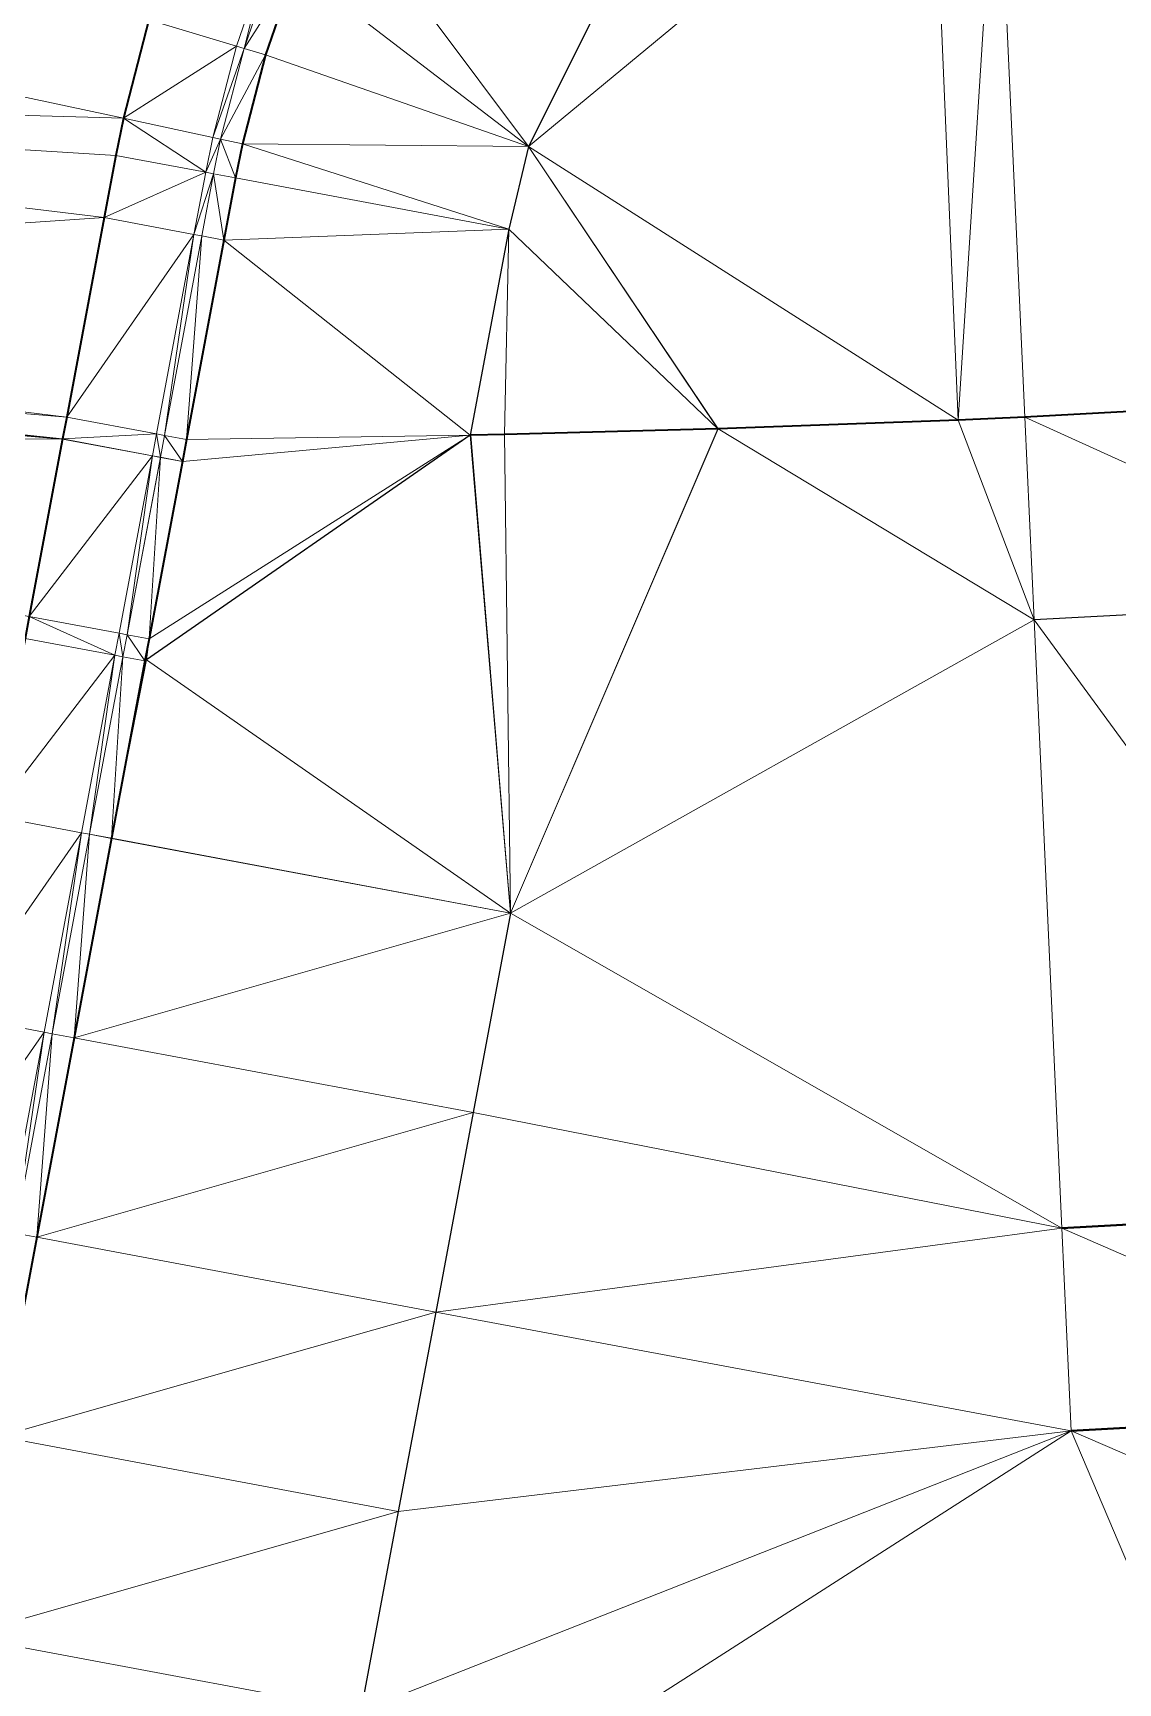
# Model space of a CAD drawing. Header units: metres. Extents: x 246428 to 246884, y 7418966 to 7419490.
# Drawn here: x 246774.78 to 246780.13, y 7419436.09 to 7419444.22 of the extents above; entities that cross this region are included whole.
import ezdxf

# ---------------------------------------------------------------- set-up
doc = ezdxf.new("R2010")
doc.units = ezdxf.units.M
doc.linetypes.add('blank name', pattern=[0])
doc.linetypes.add('HIDDEN', pattern=[9.525, 6.35, -3.175])
doc.layers.add('_12D_UNMAPPED', color=7, linetype='Continuous')
for name, color, linetype, lineweight in [('BATTER', 250, 'HIDDEN', 25), ('DRAINAGE_SWALE', 7, 'CHANNEL_DASHDOT_X4', 40), ('GRADELINES', 250, 'HIDDEN', 25), ('MISC_PATHS', 7, 'Continuous', 35)]:
    doc.layers.add(name, color=color, linetype=linetype, lineweight=lineweight)
for name, color, linetype, lineweight, true_color in [('KERB_BACK', 7, 'Continuous', 35, 0x5fd2ff), ('KERB_LINE', 7, 'Continuous', 18, 0xb9b9b9), ('KERB_LIP', 7, 'Continuous', 35, 0x5fd2ff), ('KERB_TOP', 7, 'Continuous', 18, 0xb9b9b9)]:
    doc.layers.add(name, color=color, linetype=linetype, lineweight=lineweight, true_color=true_color)
doc.styles.get("Standard").update_dxf_attribs({"font": 'romans.shx', "width": 0.65})
doc.linetypes.add('CHANNEL_DASHDOT_X4', pattern='A,6,-1,1,-1,0.004,[">",Standard,S=4,R=0,X=0,Y=-1.7144],0.004,1,-1,6,-1,1,-1', length=20.008)

msp = doc.modelspace()

# ---------------------------------------------------------------- linework, layer by layer
at = {"layer": '_12D_UNMAPPED', "color": 3, "linetype": 'blank name', "lineweight": 0}
for points in [[(246779.5337, 7419445.326, 35.8316), (246781.3834, 7419445.427, 35.8487), (246781.5744, 7419442.4331, 35.7887)], [(246779.2144, 7419445.312, 35.8287), (246779.341, 7419442.3147, 35.7687), (246777.2239, 7419443.6639, 35.7786)], [(246777.967, 7419445.145, 35.8146), (246779.2144, 7419445.312, 35.8287), (246777.2239, 7419443.6639, 35.7786)], [(246779.2144, 7419445.312, 35.8287), (246779.5336, 7419445.326, 35.8316), (246779.341, 7419442.3147, 35.7687)], [(246779.5336, 7419445.326, 35.8316), (246779.6697, 7419442.3291, 35.7716), (246779.341, 7419442.3147, 35.7687)], [(246779.5336, 7419445.326, 35.8316), (246779.5337, 7419445.326, 35.8316), (246779.6698, 7419442.3291, 35.7716)], [(246779.5336, 7419445.326, 35.8316), (246779.6698, 7419442.3291, 35.7716), (246779.6697, 7419442.3291, 35.7716)], [(246779.5337, 7419445.326, 35.8316), (246781.5744, 7419442.4331, 35.7887), (246779.6698, 7419442.3291, 35.7716)], [(246776.2559, 7419444.9599, 35.7779), (246777.967, 7419445.145, 35.8146), (246777.2239, 7419443.6639, 35.7786)], [(246769.8295, 7419443.9545, 35.7348), (246769.8295, 7419444.9545, 35.6947), (246775.2287, 7419443.8039, 35.821)], [(246769.8295, 7419444.9545, 35.6947), (246775.354, 7419444.2878, 35.802), (246775.2287, 7419443.8039, 35.821)], [(246776.0759, 7419444.5438, 35.7969), (246776.2559, 7419444.9599, 35.7779), (246777.2239, 7419443.6639, 35.7786)], [(246775.354, 7419444.2878, 35.802), (246775.936, 7419444.598, 35.7969), (246775.7849, 7419444.1582, 35.816)], [(246775.7849, 7419444.1582, 35.816), (246775.936, 7419444.598, 35.7969), (246775.8233, 7419444.1467, 35.816)], [(246775.936, 7419444.598, 35.7969), (246775.9733, 7419444.5835, 35.7969), (246775.8233, 7419444.1467, 35.816)], [(246775.8233, 7419444.1467, 35.816), (246775.9733, 7419444.5835, 35.7969), (246776.0759, 7419444.5438, 35.7969)], [(246775.8233, 7419444.1467, 35.816), (246776.0759, 7419444.5438, 35.7969), (246775.9286, 7419444.115, 35.816)], [(246775.9286, 7419444.115, 35.816), (246776.0759, 7419444.5438, 35.7969), (246777.2239, 7419443.6639, 35.7786)], [(246775.2287, 7419443.8039, 35.821), (246775.354, 7419444.2878, 35.802), (246775.7849, 7419444.1582, 35.816)], [(246775.2287, 7419443.8039, 35.821), (246775.7849, 7419444.1582, 35.816), (246775.6684, 7419443.708, 35.835)], [(246775.6684, 7419443.708, 35.835), (246775.7849, 7419444.1582, 35.816), (246775.8233, 7419444.1467, 35.816)], [(246775.6684, 7419443.708, 35.835), (246775.8233, 7419444.1467, 35.816), (246775.7075, 7419443.6995, 35.835)], [(246775.7075, 7419443.6995, 35.835), (246775.8233, 7419444.1467, 35.816), (246775.9286, 7419444.115, 35.816)], [(246775.7075, 7419443.6995, 35.835), (246775.9286, 7419444.115, 35.816), (246775.815, 7419443.6761, 35.835)], [(246775.815, 7419443.6761, 35.835), (246775.9286, 7419444.115, 35.816), (246777.2239, 7419443.6639, 35.7786)], [(246769.8295, 7419442.9545, 35.7749), (246769.8295, 7419443.9545, 35.7348), (246775.1338, 7419443.313, 35.84)], [(246769.8295, 7419443.9545, 35.7348), (246775.2287, 7419443.8039, 35.821), (246775.1914, 7419443.6199, 35.8281)], [(246769.8295, 7419443.9545, 35.7348), (246775.1914, 7419443.6199, 35.8281), (246775.1338, 7419443.313, 35.84)], [(246775.1914, 7419443.6199, 35.8281), (246775.2287, 7419443.8039, 35.821), (246775.6337, 7419443.5369, 35.8421)], [(246775.2287, 7419443.8039, 35.821), (246775.6684, 7419443.708, 35.835), (246775.6337, 7419443.5369, 35.8421)], [(246775.6337, 7419443.5369, 35.8421), (246775.6684, 7419443.708, 35.835), (246775.7075, 7419443.6995, 35.835)], [(246775.6337, 7419443.5369, 35.8421), (246775.7075, 7419443.6995, 35.835), (246775.673, 7419443.5295, 35.8421)], [(246775.673, 7419443.5295, 35.8421), (246775.7075, 7419443.6995, 35.835), (246775.7811, 7419443.5093, 35.8421)], [(246775.7075, 7419443.6995, 35.835), (246775.815, 7419443.6761, 35.835), (246775.7811, 7419443.5093, 35.8421)], [(246775.7811, 7419443.5093, 35.8421), (246775.815, 7419443.6761, 35.835), (246777.1275, 7419443.2562, 35.7695)], [(246775.815, 7419443.6761, 35.835), (246777.2239, 7419443.6639, 35.7786), (246777.1275, 7419443.2562, 35.7695)], [(246777.2239, 7419443.6639, 35.7786), (246778.1576, 7419442.2714, 35.7581), (246777.1275, 7419443.2562, 35.7695)], [(246779.341, 7419442.3147, 35.7687), (246778.1577, 7419442.2714, 35.7581), (246777.2239, 7419443.6639, 35.7786)], [(246778.1577, 7419442.2714, 35.7581), (246778.1576, 7419442.2714, 35.7581), (246777.2239, 7419443.6639, 35.7786)], [(246775.1338, 7419443.313, 35.84), (246775.1914, 7419443.6199, 35.8281), (246775.6337, 7419443.5369, 35.8421)], [(246775.1338, 7419443.313, 35.84), (246775.6337, 7419443.5369, 35.8421), (246775.5761, 7419443.23, 35.854)], [(246775.5761, 7419443.23, 35.854), (246775.6337, 7419443.5369, 35.8421), (246775.673, 7419443.5295, 35.8421)], [(246775.5761, 7419443.23, 35.854), (246775.673, 7419443.5295, 35.8421), (246775.6154, 7419443.2226, 35.854)], [(246775.6154, 7419443.2226, 35.854), (246775.673, 7419443.5295, 35.8421), (246775.7235, 7419443.2023, 35.854)], [(246775.673, 7419443.5295, 35.8421), (246775.7811, 7419443.5093, 35.8421), (246775.7235, 7419443.2023, 35.854)], [(246775.7235, 7419443.2023, 35.854), (246775.7811, 7419443.5093, 35.8421), (246777.1275, 7419443.2562, 35.7695)], [(246769.8295, 7419442.9545, 35.7749), (246775.1338, 7419443.313, 35.84), (246774.9494, 7419442.3301, 35.8781)], [(246774.9494, 7419442.3301, 35.8781), (246775.1338, 7419443.313, 35.84), (246775.5761, 7419443.23, 35.854)], [(246774.9494, 7419442.3301, 35.8781), (246775.5761, 7419443.23, 35.854), (246775.3917, 7419442.2471, 35.8921)], [(246775.3917, 7419442.2471, 35.8921), (246775.5761, 7419443.23, 35.854), (246775.431, 7419442.2397, 35.8921)], [(246775.5761, 7419443.23, 35.854), (246775.6154, 7419443.2226, 35.854), (246775.431, 7419442.2397, 35.8921)], [(246775.431, 7419442.2397, 35.8921), (246775.6154, 7419443.2226, 35.854), (246775.5391, 7419442.2195, 35.8921)], [(246775.6154, 7419443.2226, 35.854), (246775.7235, 7419443.2023, 35.854), (246775.5391, 7419442.2195, 35.8921)], [(246775.7235, 7419443.2023, 35.854), (246777.1275, 7419443.2562, 35.7695), (246776.9371, 7419442.2417, 35.7472)], [(246777.1275, 7419443.2562, 35.7695), (246777.1056, 7419442.2443, 35.7487), (246776.9371, 7419442.2417, 35.7472)], [(246777.1057, 7419442.2443, 35.7487), (246777.1056, 7419442.2443, 35.7487), (246777.1275, 7419443.2562, 35.7695)], [(246778.1576, 7419442.2714, 35.7581), (246777.1057, 7419442.2443, 35.7487), (246777.1275, 7419443.2562, 35.7695)], [(246775.5391, 7419442.2195, 35.8921), (246775.7235, 7419443.2023, 35.854), (246776.9371, 7419442.2417, 35.7472)], [(246769.8295, 7419442.7545, 35.7829), (246769.8295, 7419442.9545, 35.7749), (246774.9494, 7419442.3301, 35.8781)], [(246769.8295, 7419442.7545, 35.7829), (246774.9494, 7419442.3301, 35.8781), (246774.9291, 7419442.2221, 35.8823)], [(246769.8295, 7419442.6545, 35.7868), (246769.8295, 7419442.7545, 35.7829), (246774.9291, 7419442.2221, 35.8823)], [(246769.8295, 7419442.6545, 35.7868), (246774.9291, 7419442.2221, 35.8823), (246774.9291, 7419442.222, 35.8823)], [(246769.8295, 7419442.2221, 35.8026), (246769.8295, 7419442.6545, 35.7868), (246774.9291, 7419442.222, 35.8823)], [(246779.6698, 7419442.3291, 35.7716), (246781.5744, 7419442.4331, 35.7887), (246781.6381, 7419441.4351, 35.7787)], [(246774.9291, 7419442.2221, 35.8823), (246774.9494, 7419442.3301, 35.8781), (246775.3917, 7419442.2471, 35.8921)], [(246779.341, 7419442.3147, 35.7687), (246779.6697, 7419442.3291, 35.7716), (246779.7152, 7419441.3301, 35.7616)], [(246779.6697, 7419442.3291, 35.7716), (246779.6698, 7419442.3291, 35.7716), (246779.7152, 7419441.3301, 35.7616)], [(246779.6698, 7419442.3291, 35.7716), (246781.6381, 7419441.4351, 35.7787), (246779.7152, 7419441.3301, 35.7616)], [(246774.9291, 7419442.2221, 35.8823), (246775.3917, 7419442.2471, 35.8921), (246775.3714, 7419442.1391, 35.8963)], [(246775.3547, 7419441.2366, 36.0637), (246776.937, 7419442.241, 35.7473), (246775.3427, 7419441.1343, 36.0507)], [(246776.937, 7419442.241, 35.7473), (246777.1359, 7419439.8849, 36.0982), (246775.3427, 7419441.1343, 36.0507)], [(246775.3547, 7419441.2366, 36.0637), (246775.5188, 7419442.1113, 35.8963), (246776.937, 7419442.241, 35.7473)], [(246775.3714, 7419442.1391, 35.8963), (246775.3917, 7419442.2471, 35.8921), (246775.4107, 7419442.1317, 35.8963)], [(246775.3917, 7419442.2471, 35.8921), (246775.431, 7419442.2397, 35.8921), (246775.4107, 7419442.1317, 35.8963)], [(246775.4107, 7419442.1317, 35.8963), (246775.431, 7419442.2397, 35.8921), (246775.5188, 7419442.1114, 35.8963)], [(246775.431, 7419442.2397, 35.8921), (246775.5391, 7419442.2195, 35.8921), (246775.5188, 7419442.1114, 35.8963)], [(246775.5188, 7419442.1113, 35.8963), (246775.5188, 7419442.1114, 35.8963), (246776.937, 7419442.241, 35.7473)], [(246775.5188, 7419442.1114, 35.8963), (246775.5391, 7419442.2195, 35.8921), (246776.937, 7419442.241, 35.7473)], [(246775.5391, 7419442.2195, 35.8921), (246776.9371, 7419442.2417, 35.7472), (246776.937, 7419442.241, 35.7473)], [(246776.9371, 7419442.2417, 35.7472), (246776.9406, 7419442.241, 35.7472), (246776.937, 7419442.241, 35.7473)], [(246776.9406, 7419442.241, 35.7472), (246777.1359, 7419439.8849, 36.0982), (246776.937, 7419442.241, 35.7473)], [(246777.1056, 7419442.2443, 35.7487), (246776.9406, 7419442.241, 35.7472), (246776.9371, 7419442.2417, 35.7472)], [(246777.1056, 7419442.2443, 35.7487), (246777.1359, 7419439.8849, 36.0982), (246776.9406, 7419442.241, 35.7472)], [(246777.1057, 7419442.2443, 35.7487), (246777.1359, 7419439.8849, 36.0982), (246777.1056, 7419442.2443, 35.7487)], [(246778.1576, 7419442.2714, 35.7581), (246777.1359, 7419439.8849, 36.0982), (246777.1057, 7419442.2443, 35.7487)], [(246778.1577, 7419442.2714, 35.7581), (246777.1359, 7419439.8849, 36.0982), (246778.1576, 7419442.2714, 35.7581)], [(246777.1359, 7419439.8849, 36.0982), (246778.1577, 7419442.2714, 35.7581), (246779.7152, 7419441.3301, 35.7616)], [(246778.1577, 7419442.2714, 35.7581), (246779.341, 7419442.3147, 35.7687), (246779.7152, 7419441.3301, 35.7616)], [(246769.8295, 7419442.2221, 35.8026), (246774.9291, 7419442.222, 35.8823), (246774.7649, 7419441.3473, 35.9162)], [(246774.7649, 7419441.3473, 35.9162), (246774.9291, 7419442.222, 35.8823), (246775.3714, 7419442.139, 35.8963)], [(246774.9291, 7419442.2221, 35.8823), (246775.3714, 7419442.1391, 35.8963), (246775.3714, 7419442.139, 35.8963)], [(246774.9291, 7419442.222, 35.8823), (246774.9291, 7419442.2221, 35.8823), (246775.3714, 7419442.139, 35.8963)], [(246774.7649, 7419441.3473, 35.9162), (246775.3714, 7419442.139, 35.8963), (246775.2072, 7419441.2643, 35.9302)], [(246775.2072, 7419441.2643, 35.9302), (246775.3714, 7419442.139, 35.8963), (246775.2465, 7419441.2569, 36.0637)], [(246775.3714, 7419442.139, 35.8963), (246775.4107, 7419442.1316, 35.8963), (246775.2465, 7419441.2569, 36.0637)], [(246775.2465, 7419441.2569, 36.0637), (246775.4107, 7419442.1316, 35.8963), (246775.3547, 7419441.2366, 36.0637)], [(246775.4107, 7419442.1316, 35.8963), (246775.5188, 7419442.1113, 35.8963), (246775.3547, 7419441.2366, 36.0637)], [(246775.3714, 7419442.139, 35.8963), (246775.3714, 7419442.1391, 35.8963), (246775.4107, 7419442.1316, 35.8963)], [(246775.3714, 7419442.1391, 35.8963), (246775.4107, 7419442.1317, 35.8963), (246775.4107, 7419442.1316, 35.8963)], [(246775.4107, 7419442.1316, 35.8963), (246775.4107, 7419442.1317, 35.8963), (246775.5188, 7419442.1113, 35.8963)], [(246775.4107, 7419442.1317, 35.8963), (246775.5188, 7419442.1114, 35.8963), (246775.5188, 7419442.1113, 35.8963)], [(246781.6381, 7419441.4351, 35.7787), (246781.8291, 7419438.4412, 35.0287), (246779.7152, 7419441.3301, 35.7616)], [(246774.7447, 7419441.2393, 35.9203), (246774.7649, 7419441.3473, 35.9162), (246775.187, 7419441.1563, 35.9343)], [(246774.7649, 7419441.3473, 35.9162), (246775.2072, 7419441.2643, 35.9302), (246775.187, 7419441.1563, 35.9343)], [(246775.187, 7419441.1563, 35.9343), (246775.2072, 7419441.2643, 35.9302), (246775.2263, 7419441.1489, 36.0843)], [(246775.2072, 7419441.2643, 35.9302), (246775.2465, 7419441.2569, 36.0637), (246775.2263, 7419441.1489, 36.0843)], [(246779.8513, 7419438.3332, 35.0116), (246777.1359, 7419439.8849, 36.0982), (246779.7152, 7419441.3301, 35.7616)], [(246781.8291, 7419438.4412, 35.0287), (246779.8513, 7419438.3332, 35.0116), (246779.7152, 7419441.3301, 35.7616)], [(246774.5805, 7419440.3645, 35.9542), (246774.7447, 7419441.2392, 35.9203), (246775.1869, 7419441.1562, 35.9343)], [(246774.7447, 7419441.2393, 35.9203), (246775.187, 7419441.1563, 35.9343), (246775.1869, 7419441.1562, 35.9343)], [(246774.7447, 7419441.2392, 35.9203), (246774.7447, 7419441.2393, 35.9203), (246775.1869, 7419441.1562, 35.9343)], [(246775.2263, 7419441.1489, 36.0843), (246775.2465, 7419441.2569, 36.0637), (246775.3344, 7419441.1286, 36.0843)], [(246775.2465, 7419441.2569, 36.0637), (246775.3547, 7419441.2366, 36.0637), (246775.3344, 7419441.1286, 36.0843)], [(246775.3344, 7419441.1286, 36.0843), (246775.3547, 7419441.2366, 36.0637), (246775.3427, 7419441.1343, 36.0507)], [(246775.0228, 7419440.2815, 35.9682), (246774.5805, 7419440.3645, 35.9542), (246775.1869, 7419441.1562, 35.9343)], [(246775.0621, 7419440.2742, 36.1182), (246775.0228, 7419440.2815, 35.9682), (246775.1869, 7419441.1562, 35.9343)], [(246775.0621, 7419440.2742, 36.1182), (246775.1869, 7419441.1562, 35.9343), (246775.2263, 7419441.1488, 36.0843)], [(246775.1702, 7419440.2539, 36.1182), (246775.0621, 7419440.2742, 36.1182), (246775.2263, 7419441.1488, 36.0843)], [(246775.1702, 7419440.2539, 36.1182), (246775.2263, 7419441.1488, 36.0843), (246775.3344, 7419441.1285, 36.0843)], [(246777.1359, 7419439.8849, 36.0982), (246775.1702, 7419440.2539, 36.1182), (246775.3427, 7419441.1343, 36.0507)], [(246775.1702, 7419440.2539, 36.1182), (246775.3344, 7419441.1285, 36.0843), (246775.3427, 7419441.1343, 36.0507)], [(246775.1869, 7419441.1562, 35.9343), (246775.187, 7419441.1563, 35.9343), (246775.2263, 7419441.1488, 36.0843)], [(246775.187, 7419441.1563, 35.9343), (246775.2263, 7419441.1489, 36.0843), (246775.2263, 7419441.1488, 36.0843)], [(246775.2263, 7419441.1489, 36.0843), (246775.3344, 7419441.1286, 36.0843), (246775.3344, 7419441.1285, 36.0843)], [(246775.2263, 7419441.1488, 36.0843), (246775.2263, 7419441.1489, 36.0843), (246775.3344, 7419441.1285, 36.0843)], [(246775.3344, 7419441.1285, 36.0843), (246775.3344, 7419441.1286, 36.0843), (246775.3427, 7419441.1343, 36.0507)], [(246774.3961, 7419439.3816, 35.9923), (246774.5805, 7419440.3644, 35.9542), (246775.0228, 7419440.2814, 35.9682)], [(246774.5805, 7419440.3645, 35.9542), (246775.0228, 7419440.2815, 35.9682), (246775.0228, 7419440.2814, 35.9682)], [(246774.5805, 7419440.3644, 35.9542), (246774.5805, 7419440.3645, 35.9542), (246775.0228, 7419440.2814, 35.9682)], [(246774.3961, 7419439.3816, 35.9923), (246775.0228, 7419440.2814, 35.9682), (246774.8384, 7419439.2986, 36.0063)], [(246774.8384, 7419439.2986, 36.0063), (246775.0228, 7419440.2814, 35.9682), (246774.8777, 7419439.2912, 36.1563)], [(246775.0228, 7419440.2814, 35.9682), (246775.0621, 7419440.2741, 36.1182), (246774.8777, 7419439.2912, 36.1563)], [(246774.8777, 7419439.2912, 36.1563), (246775.0621, 7419440.2741, 36.1182), (246774.9858, 7419439.2709, 36.1563)], [(246775.0621, 7419440.2741, 36.1182), (246775.1702, 7419440.2538, 36.1182), (246774.9858, 7419439.2709, 36.1563)], [(246774.9858, 7419439.2709, 36.1563), (246775.1702, 7419440.2538, 36.1182), (246777.1359, 7419439.8849, 36.0982)], [(246775.0228, 7419440.2815, 35.9682), (246775.0621, 7419440.2742, 36.1182), (246775.0621, 7419440.2741, 36.1182)], [(246775.0228, 7419440.2814, 35.9682), (246775.0228, 7419440.2815, 35.9682), (246775.0621, 7419440.2741, 36.1182)], [(246775.0621, 7419440.2741, 36.1182), (246775.0621, 7419440.2742, 36.1182), (246775.1702, 7419440.2538, 36.1182)], [(246775.0621, 7419440.2742, 36.1182), (246775.1702, 7419440.2539, 36.1182), (246775.1702, 7419440.2538, 36.1182)], [(246775.1702, 7419440.2538, 36.1182), (246775.1702, 7419440.2539, 36.1182), (246777.1359, 7419439.8849, 36.0982)], [(246774.9858, 7419439.2709, 36.1563), (246777.1359, 7419439.8849, 36.0982), (246776.9515, 7419438.9021, 36.1363)], [(246776.9515, 7419438.9021, 36.1363), (246777.1359, 7419439.8849, 36.0982), (246779.8513, 7419438.3332, 35.0116)], [(246774.2116, 7419438.3987, 36.0303), (246774.3961, 7419439.3816, 35.9923), (246774.8384, 7419439.2986, 36.0063)], [(246774.2116, 7419438.3987, 36.0303), (246774.8384, 7419439.2986, 36.0063), (246774.6539, 7419438.3157, 36.0443)], [(246774.6539, 7419438.3157, 36.0443), (246774.8384, 7419439.2986, 36.0063), (246774.6932, 7419438.3084, 36.1943)], [(246774.8384, 7419439.2986, 36.0063), (246774.8777, 7419439.2912, 36.1563), (246774.6932, 7419438.3084, 36.1943)], [(246774.6932, 7419438.3084, 36.1943), (246774.8777, 7419439.2912, 36.1563), (246774.8013, 7419438.2881, 36.1943)], [(246774.8777, 7419439.2912, 36.1563), (246774.9858, 7419439.2709, 36.1563), (246774.8013, 7419438.2881, 36.1943)], [(246774.8013, 7419438.2881, 36.1943), (246774.9858, 7419439.2709, 36.1563), (246776.9515, 7419438.9021, 36.1363)], [(246774.8013, 7419438.2881, 36.1943), (246776.9515, 7419438.9021, 36.1363), (246776.767, 7419437.9192, 36.1743)], [(246776.767, 7419437.9192, 36.1743), (246776.9515, 7419438.9021, 36.1363), (246779.8513, 7419438.3332, 35.0116)], [(246779.8513, 7419438.3332, 35.0116), (246781.8291, 7419438.4412, 35.0287), (246781.8928, 7419437.4432, 35.0487)], [(246774.6932, 7419438.3084, 36.1943), (246774.8013, 7419438.2881, 36.1943), (246774.6169, 7419437.3052, 36.2324)], [(246774.6169, 7419437.3052, 36.2324), (246774.8013, 7419438.2881, 36.1943), (246776.767, 7419437.9192, 36.1743)], [(246776.767, 7419437.9192, 36.1743), (246779.8513, 7419438.3332, 35.0116), (246779.8967, 7419437.3342, 35.0316)], [(246779.8513, 7419438.3332, 35.0116), (246781.8928, 7419437.4432, 35.0487), (246779.8967, 7419437.3342, 35.0316)], [(246774.6169, 7419437.3052, 36.2324), (246776.767, 7419437.9192, 36.1743), (246776.5826, 7419436.9364, 36.2124)], [(246776.5826, 7419436.9364, 36.2124), (246776.767, 7419437.9192, 36.1743), (246779.8967, 7419437.3342, 35.0316)], [(246779.8967, 7419437.3342, 35.0316), (246781.8928, 7419437.4432, 35.0487), (246781.9566, 7419436.4453, 35.2987)], [(246774.4325, 7419436.3224, 36.2705), (246774.6169, 7419437.3052, 36.2324), (246776.5826, 7419436.9364, 36.2124)], [(246776.2137, 7419434.9707, 36.2885), (246776.3982, 7419435.9535, 36.2505), (246779.8967, 7419437.3342, 35.0316)], [(246781.5384, 7419433.4695, 35.3459), (246776.2137, 7419434.9707, 36.2885), (246779.8967, 7419437.3342, 35.0316)], [(246776.3982, 7419435.9535, 36.2505), (246776.5826, 7419436.9364, 36.2124), (246779.8967, 7419437.3342, 35.0316)], [(246781.5384, 7419433.4695, 35.3459), (246779.8967, 7419437.3342, 35.0316), (246781.9566, 7419436.4453, 35.2987)], [(246774.4325, 7419436.3224, 36.2705), (246776.5826, 7419436.9364, 36.2124), (246776.3982, 7419435.9535, 36.2505)], [(246774.248, 7419435.3395, 36.3085), (246774.4325, 7419436.3224, 36.2705), (246776.3982, 7419435.9535, 36.2505)]]:
    msp.add_3dface(points, dxfattribs=at)
at = {"layer": 'BATTER'}
for points in [[(246790.6162, 7419442.3971, 35.8587), (246787.8199, 7419442.0135, 35.8337), (246786.0564, 7419441.8109, 35.818), (246786.0563, 7419441.8109, 35.818), (246785.0142, 7419441.7053, 35.8087), (246782.2014, 7419441.4726, 35.7837), (246781.6382, 7419441.4351, 35.7787), (246781.6381, 7419441.4351, 35.7787), (246779.7152, 7419441.3301, 35.7616)], [(246777.1359, 7419439.8849, 36.0982), (246776.9515, 7419438.9021, 36.1363), (246776.767, 7419437.9192, 36.1743), (246776.5826, 7419436.9364, 36.2124), (246776.3982, 7419435.9535, 36.2505), (246776.2137, 7419434.9707, 36.2885), (246776.1576, 7419434.6718, 36.3001)]]:
    msp.add_polyline3d(points, dxfattribs=at)
at = {"layer": 'DRAINAGE_SWALE'}
for points in [[(246791.0637, 7419439.4306, 35.1087), (246788.1875, 7419439.0361, 35.0837), (246786.3736, 7419438.8277, 35.068), (246786.3735, 7419438.8277, 35.068), (246785.3017, 7419438.7191, 35.0587), (246782.4085, 7419438.4797, 35.0337), (246781.8292, 7419438.4412, 35.0287), (246781.8291, 7419438.4412, 35.0287), (246779.8513, 7419438.3332, 35.0116)], [(246788.3101, 7419438.0437, 35.1037), (246786.4794, 7419437.8333, 35.088), (246786.4793, 7419437.8333, 35.088), (246785.3976, 7419437.7237, 35.0787), (246782.4775, 7419437.4821, 35.0537), (246781.8929, 7419437.4433, 35.0487), (246781.8928, 7419437.4432, 35.0487), (246779.8967, 7419437.3342, 35.0316)]]:
    msp.add_polyline3d(points, dxfattribs=at)
at = {"layer": 'GRADELINES'}
msp.add_polyline3d([(246777.4954, 7419446.6657, -999), (246777.4969, 7419446.662, 35.8336), (246778.0619, 7419445.2783, 35.8182), (246778.0619, 7419445.2783, 35.8182), (246778.0652, 7419445.2702, 35.818), (246778.0652, 7419445.2702, 35.818), (246778.0651, 7419445.2692, 35.818), (246778.0651, 7419445.2692, 35.818), (246777.967, 7419445.145, 35.8146), (246777.2239, 7419443.6639, 35.7786), (246777.1275, 7419443.2562, 35.7695), (246777.1275, 7419443.2562, 35.7695), (246776.9371, 7419442.2417, 35.7472), (246776.9371, 7419442.2417, 35.7472), (246776.937, 7419442.241, 35.7473), (246776.937, 7419442.241, 35.7473), (246775.3427, 7419441.1343, 36.0507), (246775.3344, 7419441.1285, -999)], dxfattribs=at)
at = {"layer": 'KERB_BACK'}
msp.add_polyline3d([(246776.0759, 7419444.5438, 35.7969), (246775.9286, 7419444.115, 35.816), (246775.815, 7419443.6761, 35.835), (246775.7811, 7419443.5093, 35.8421), (246775.7235, 7419443.2023, 35.854), (246775.5391, 7419442.2195, 35.8921), (246775.5188, 7419442.1114, 35.8963), (246775.5188, 7419442.1113, 35.8963), (246775.3547, 7419441.2366, 36.0637), (246775.3344, 7419441.1286, 36.0843), (246775.3344, 7419441.1285, 36.0843), (246775.1702, 7419440.2539, 36.1182), (246775.1702, 7419440.2538, 36.1182), (246774.9858, 7419439.2709, 36.1563), (246774.8013, 7419438.2881, 36.1943), (246774.6169, 7419437.3052, 36.2324), (246774.4325, 7419436.3224, 36.2705), (246774.248, 7419435.3395, 36.3085)], dxfattribs=at)
at = {"layer": 'KERB_LINE'}
msp.add_polyline3d([(246775.936, 7419444.598, 35.7969), (246775.7849, 7419444.1582, 35.816), (246775.6684, 7419443.708, 35.835), (246775.6337, 7419443.5369, 35.8421), (246775.5761, 7419443.23, 35.854), (246775.3917, 7419442.2471, 35.8921), (246775.3714, 7419442.1391, 35.8963), (246775.3714, 7419442.139, 35.8963), (246775.2072, 7419441.2643, 35.9302), (246775.187, 7419441.1563, 35.9343), (246775.1869, 7419441.1562, 35.9343), (246775.0228, 7419440.2815, 35.9682), (246775.0228, 7419440.2814, 35.9682), (246774.8384, 7419439.2986, 36.0063), (246774.6539, 7419438.3157, 36.0443), (246774.4695, 7419437.3329, 36.0824), (246774.285, 7419436.3501, 36.1205), (246774.1006, 7419435.3672, 36.1585)], dxfattribs=at)
at = {"layer": 'KERB_LIP'}
msp.add_polyline3d([(246775.354, 7419444.2878, 35.802), (246775.2287, 7419443.8039, 35.821), (246775.1914, 7419443.6199, 35.8281), (246775.1338, 7419443.313, 35.84), (246774.9494, 7419442.3301, 35.8781), (246774.9291, 7419442.2221, 35.8823), (246774.9291, 7419442.222, 35.8823), (246774.7649, 7419441.3473, 35.9162), (246774.7447, 7419441.2393, 35.9203), (246774.7447, 7419441.2392, 35.9203), (246774.5805, 7419440.3645, 35.9542), (246774.5805, 7419440.3644, 35.9542), (246774.3961, 7419439.3816, 35.9923), (246774.2116, 7419438.3987, 36.0303), (246774.0272, 7419437.4159, 36.0684), (246773.8428, 7419436.433, 36.1065), (246773.6583, 7419435.4502, 36.1445)], dxfattribs=at)
at = {"layer": 'KERB_TOP'}
msp.add_polyline3d([(246775.9733, 7419444.5835, 35.7969), (246775.8233, 7419444.1467, 35.816), (246775.7075, 7419443.6995, 35.835), (246775.673, 7419443.5295, 35.8421), (246775.6154, 7419443.2226, 35.854), (246775.431, 7419442.2397, 35.8921), (246775.4107, 7419442.1317, 35.8963), (246775.4107, 7419442.1316, 35.8963), (246775.2465, 7419441.2569, 36.0637), (246775.2263, 7419441.1489, 36.0843), (246775.2263, 7419441.1488, 36.0843), (246775.0621, 7419440.2742, 36.1182), (246775.0621, 7419440.2741, 36.1182), (246774.8777, 7419439.2912, 36.1563), (246774.6932, 7419438.3084, 36.1943), (246774.5088, 7419437.3255, 36.2324), (246774.3244, 7419436.3427, 36.2705), (246774.1399, 7419435.3598, 36.3085)], dxfattribs=at)
at = {"layer": 'MISC_PATHS'}
msp.add_polyline3d([(246790.467, 7419443.3859, 35.8687), (246787.6973, 7419443.006, 35.8437), (246785.9506, 7419442.8053, 35.828), (246785.9505, 7419442.8053, 35.828), (246784.9184, 7419442.7007, 35.8187), (246782.1323, 7419442.4702, 35.7937), (246781.5745, 7419442.4331, 35.7887), (246781.5744, 7419442.4331, 35.7887), (246779.6698, 7419442.3291, 35.7716), (246779.6697, 7419442.3291, 35.7716), (246779.341, 7419442.3147, 35.7687), (246778.1577, 7419442.2714, 35.7581), (246778.1576, 7419442.2714, 35.7581), (246777.1057, 7419442.2443, 35.7487), (246777.1056, 7419442.2443, 35.7487), (246776.9406, 7419442.241, 35.7472)], dxfattribs=at)

doc.saveas('drawing.dxf')
